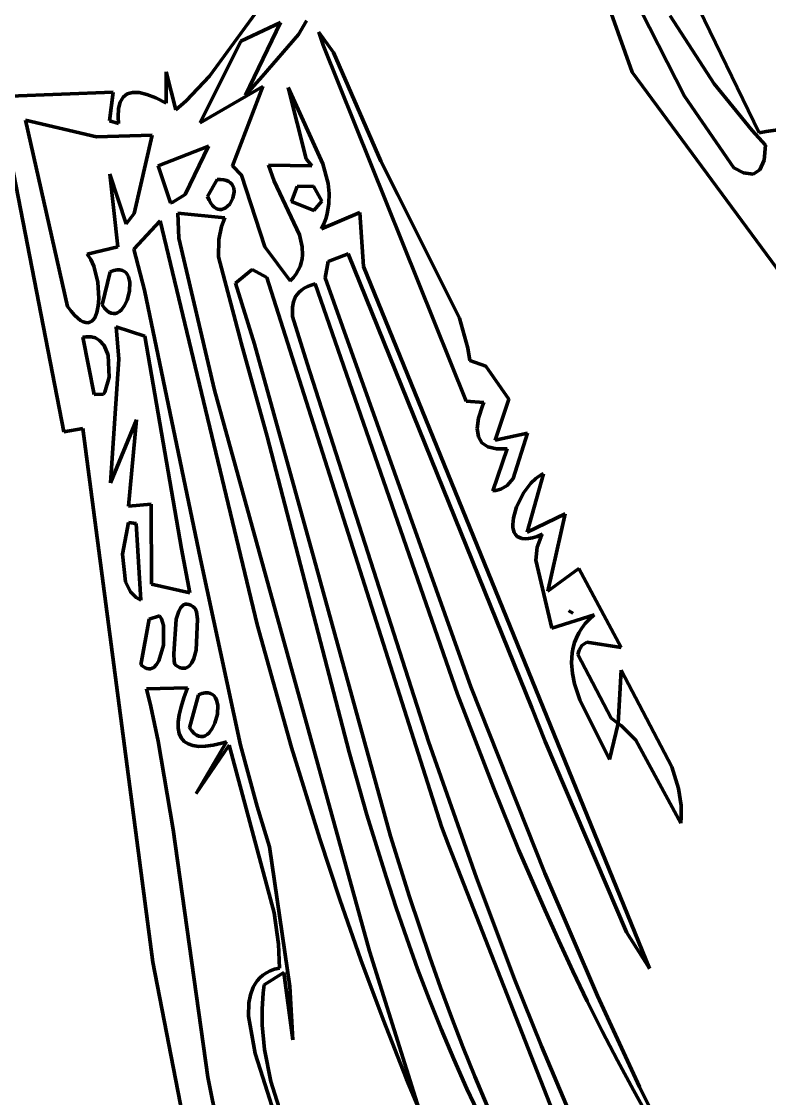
# Model space of a CAD drawing. Header units: millimetres. Extents: x 0 to 10.4, y 0 to 8.2.
# Drawn here: x 4.516 to 5.106, y 0.565 to 1.414 of the extents above; entities that cross this region are included whole.
import ezdxf

# ---------------------------------------------------------------- set-up
doc = ezdxf.new("R2010")
doc.units = ezdxf.units.MM
for name, color, linetype, lineweight in [('color#000000ff', 7, 'CONTINUOUS', 100), ('color#929292ff', 7, 'CONTINUOUS', 100), ('color#ffffffff', 7, 'CONTINUOUS', 100)]:
    doc.layers.add(name, color=color, linetype=linetype, lineweight=lineweight)

msp = doc.modelspace()

# ---------------------------------------------------------------- linework, layer by layer
at = {"layer": 'color#000000ff'}
for p, q in [((4.95767, 1.51603), (5.03901, 1.35559)), ((4.66458, 1.37128), (4.73417, 1.46697)), ((4.9978, 1.37439), (4.97349, 1.44277)), ((5.04613, 1.43375), (5.09811, 1.32652)), ((5.06258, 1.3653), (5.02786, 1.41898)), ((4.72055, 1.41378), (4.68927, 1.3989)), ((4.69292, 1.35639), (4.72055, 1.41378)), ((4.74093, 1.41505), (4.73461, 1.40422)), ((4.73461, 1.40422), (4.70597, 1.37102)), ((4.75069, 1.40608), (4.76228, 1.39011)), ((4.75412, 1.39583), (4.75069, 1.40608)), ((4.68927, 1.3989), (4.6572, 1.33445)), ((4.86684, 1.1151), (4.75412, 1.39583)), ((4.76228, 1.39011), (4.79972, 1.30431)), ((4.63032, 1.35), (4.63025, 1.37462)), ((4.63025, 1.37462), (4.63796, 1.34486)), ((4.64616, 1.35189), (4.66458, 1.37128)), ((4.70597, 1.37102), (4.69292, 1.35639)), ((5.12342, 1.20423), (4.9978, 1.37439)), ((4.6572, 1.33445), (4.70665, 1.36323)), ((4.70665, 1.36323), (4.68265, 1.30072)), ((4.74068, 1.30623), (4.72648, 1.36236)), ((4.72648, 1.36236), (4.75402, 1.30214)), ((5.09236, 1.3284), (5.06258, 1.3653)), ((4.50698, 1.35564), (4.58845, 1.35869)), ((4.58845, 1.35869), (4.5856, 1.3362)), ((4.59278, 1.3457), (4.59413, 1.3509)), ((4.59413, 1.3509), (4.59644, 1.35477)), ((4.59644, 1.35477), (4.5997, 1.35731)), ((4.5997, 1.35731), (4.60391, 1.35851)), ((4.60391, 1.35851), (4.60908, 1.35839)), ((4.60908, 1.35839), (4.61521, 1.35693)), ((4.61521, 1.35693), (4.62228, 1.35413)), ((4.62228, 1.35413), (4.63032, 1.35)), ((4.63796, 1.34486), (4.64616, 1.35189)), ((5.03901, 1.35559), (5.0779, 1.2991)), ((4.59238, 1.33916), (4.59278, 1.3457)), ((4.5497, 1.09092), (4.50137, 1.33968)), ((4.51951, 1.33672), (4.55266, 1.1896)), ((4.57554, 1.3234), (4.51951, 1.33672)), ((4.5856, 1.3362), (4.59265, 1.33407)), ((4.59265, 1.33407), (4.59238, 1.33916)), ((5.10301, 1.3169), (5.09236, 1.3284)), ((5.09811, 1.32652), (5.10358, 1.32772)), ((5.10358, 1.32772), (5.11453, 1.32928)), ((4.6193, 1.32484), (4.57554, 1.3234)), ((4.60509, 1.26311), (4.6193, 1.32484)), ((5.10182, 1.30507), (5.10301, 1.3169)), ((4.66369, 1.31623), (4.62407, 1.30069)), ((4.64526, 1.2779), (4.66369, 1.31623)), ((4.62407, 1.30069), (4.63378, 1.27143)), ((4.68265, 1.30072), (4.68966, 1.29328)), ((4.71543, 1.28865), (4.711, 1.30108)), ((4.711, 1.30108), (4.74525, 1.30054)), ((4.74525, 1.30054), (4.74068, 1.30623)), ((4.75402, 1.30214), (4.75803, 1.28656)), ((4.79972, 1.30431), (4.81295, 1.27784)), ((5.09854, 1.2975), (5.10182, 1.30507)), ((4.59231, 1.23671), (4.58588, 1.29409)), ((4.58588, 1.29409), (4.59876, 1.25487)), ((4.68966, 1.29328), (4.70806, 1.23684)), ((5.0779, 1.2991), (5.08571, 1.29509)), ((5.08571, 1.29509), (5.09317, 1.29417)), ((5.09317, 1.29417), (5.09854, 1.2975)), ((4.67049, 1.28976), (4.66306, 1.27633)), ((4.67333, 1.2898), (4.67049, 1.28976)), ((4.6758, 1.28954), (4.67333, 1.2898)), ((4.67791, 1.289), (4.6758, 1.28954)), ((4.67967, 1.28822), (4.67791, 1.289)), ((4.68112, 1.28722), (4.67967, 1.28822)), ((4.68225, 1.28603), (4.68112, 1.28722)), ((4.68367, 1.28321), (4.68225, 1.28603)), ((4.68406, 1.28001), (4.68367, 1.28321)), ((4.73538, 1.24622), (4.71543, 1.28865)), ((4.73366, 1.28429), (4.72918, 1.27239)), ((4.74654, 1.28454), (4.73366, 1.28429)), ((4.75303, 1.27281), (4.74654, 1.28454)), ((4.75803, 1.28656), (4.75883, 1.27869)), ((4.6356, 1.272), (4.64526, 1.2779)), ((4.66306, 1.27633), (4.66425, 1.27351)), ((4.68048, 1.27048), (4.68303, 1.275)), ((4.68303, 1.275), (4.68406, 1.28001)), ((4.75883, 1.27869), (4.75863, 1.27078)), ((4.81295, 1.27784), (4.86161, 1.18047)), ((4.63378, 1.27143), (4.6356, 1.272)), ((4.66425, 1.27351), (4.66553, 1.27119)), ((4.66553, 1.27119), (4.66688, 1.26935)), ((4.66688, 1.26935), (4.66828, 1.26796)), ((4.66828, 1.26796), (4.66972, 1.26698)), ((4.66972, 1.26698), (4.67118, 1.26639)), ((4.67118, 1.26639), (4.67264, 1.26615)), ((4.67264, 1.26615), (4.67408, 1.26623)), ((4.67408, 1.26623), (4.67686, 1.26726)), ((4.67686, 1.26726), (4.68048, 1.27048)), ((4.72918, 1.27239), (4.74679, 1.2654)), ((4.74679, 1.2654), (4.75303, 1.27281)), ((4.75863, 1.27078), (4.7573, 1.26283)), ((4.59876, 1.25487), (4.60509, 1.26311)), ((4.62563, 1.25723), (4.60481, 1.23476)), ((4.70199, 0.93888), (4.62563, 1.25723)), ((4.67656, 1.2597), (4.63947, 1.26332)), ((4.63947, 1.26332), (4.64045, 1.24357)), ((4.67397, 1.25284), (4.67656, 1.2597)), ((4.75286, 1.25081), (4.78299, 1.26374)), ((4.75617, 1.25883), (4.75469, 1.25483)), ((4.7573, 1.26283), (4.75617, 1.25883)), ((4.78299, 1.26374), (4.7861, 1.22127)), ((4.67182, 1.24255), (4.67397, 1.25284)), ((4.75469, 1.25483), (4.75286, 1.25081)), ((4.64045, 1.24357), (4.66849, 1.12379)), ((4.67163, 1.22884), (4.67182, 1.24255)), ((4.73754, 1.2366), (4.73538, 1.24622)), ((4.56816, 1.23105), (4.59231, 1.23671)), ((4.60481, 1.23476), (4.61327, 1.20253)), ((4.70806, 1.23684), (4.72822, 1.20985)), ((4.73778, 1.23034), (4.73754, 1.2366)), ((4.57101, 1.22672), (4.56816, 1.23105)), ((4.57334, 1.2214), (4.57101, 1.22672)), ((4.68868, 1.16426), (4.67163, 1.22884)), ((4.7359, 1.22125), (4.73686, 1.22423)), ((4.73686, 1.22423), (4.73748, 1.22727)), ((4.73748, 1.22727), (4.73778, 1.23034)), ((4.7582, 1.22509), (4.75564, 1.21222)), ((4.77388, 1.23129), (4.7582, 1.22509)), ((4.91864, 0.87311), (4.77388, 1.23129)), ((4.57642, 1.20895), (4.57334, 1.2214)), ((4.58625, 1.21698), (4.57978, 1.19106)), ((4.58912, 1.21801), (4.58625, 1.21698)), ((4.59166, 1.21852), (4.58912, 1.21801)), ((4.59388, 1.21855), (4.59166, 1.21852)), ((4.59581, 1.21814), (4.59388, 1.21855)), ((4.59744, 1.21734), (4.59581, 1.21814)), ((4.5988, 1.21618), (4.59744, 1.21734)), ((4.59988, 1.21472), (4.5988, 1.21618)), ((4.60072, 1.21298), (4.59988, 1.21472)), ((4.69815, 1.21881), (4.68505, 1.20807)), ((4.70982, 1.21253), (4.69815, 1.21881)), ((4.73076, 1.21261), (4.73287, 1.21543)), ((4.73287, 1.21543), (4.73458, 1.21831)), ((4.73458, 1.21831), (4.7359, 1.22125)), ((4.7861, 1.22127), (5.01149, 0.66751)), ((4.57725, 1.19603), (4.57642, 1.20895)), ((4.60166, 1.20889), (4.60072, 1.21298)), ((4.60145, 1.20182), (4.60166, 1.20889)), ((4.68505, 1.20807), (4.69994, 1.16009)), ((4.84757, 0.77957), (4.70982, 1.21253)), ((4.72822, 1.20985), (4.73076, 1.21261)), ((4.74464, 1.20653), (4.74179, 1.20538)), ((4.74785, 1.20752), (4.74464, 1.20653)), ((4.86008, 0.88405), (4.74785, 1.20752)), ((4.75564, 1.21222), (4.8705, 0.88963)), ((4.59957, 1.19467), (4.60145, 1.20182)), ((4.61327, 1.20253), (4.65738, 0.99036)), ((4.73528, 1.20102), (4.73247, 1.19744)), ((4.73713, 1.20261), (4.73528, 1.20102)), ((4.7393, 1.20407), (4.73713, 1.20261)), ((4.74179, 1.20538), (4.7393, 1.20407)), ((4.55266, 1.1896), (4.55548, 1.18587)), ((4.57571, 1.18494), (4.57679, 1.19011)), ((4.57679, 1.19011), (4.57725, 1.19603)), ((4.57978, 1.19106), (4.58163, 1.18847)), ((4.59501, 1.18702), (4.59755, 1.19043)), ((4.59755, 1.19043), (4.59957, 1.19467)), ((4.73071, 1.19341), (4.72987, 1.18902)), ((4.73247, 1.19744), (4.73071, 1.19341)), ((4.55548, 1.18587), (4.55811, 1.18284)), ((4.55811, 1.18284), (4.56057, 1.18047)), ((4.57291, 1.17923), (4.574, 1.18082)), ((4.574, 1.18082), (4.57494, 1.18273)), ((4.57494, 1.18273), (4.57571, 1.18494)), ((4.58163, 1.18847), (4.58346, 1.18651)), ((4.58346, 1.18651), (4.58527, 1.18515)), ((4.58527, 1.18515), (4.58705, 1.18434)), ((4.58705, 1.18434), (4.58878, 1.18403)), ((4.58878, 1.18403), (4.59045, 1.18419)), ((4.59045, 1.18419), (4.59206, 1.18477)), ((4.59206, 1.18477), (4.59358, 1.18573)), ((4.59358, 1.18573), (4.59501, 1.18702)), ((4.72987, 1.18902), (4.73006, 1.18188)), ((4.73006, 1.18188), (4.74163, 1.14474)), ((4.56057, 1.18047), (4.56285, 1.17872)), ((4.56285, 1.17872), (4.56496, 1.17755)), ((4.56496, 1.17755), (4.56689, 1.17693)), ((4.56689, 1.17693), (4.56864, 1.17683)), ((4.56864, 1.17683), (4.57023, 1.1772)), ((4.57023, 1.1772), (4.57166, 1.17801)), ((4.57166, 1.17801), (4.57291, 1.17923)), ((4.59103, 1.17369), (4.59293, 1.1482)), ((4.61348, 1.16626), (4.59103, 1.17369)), ((4.86161, 1.18047), (4.86831, 1.1569)), ((4.56696, 1.16587), (4.56467, 1.16546)), ((4.56467, 1.16546), (4.57366, 1.12016)), ((4.57113, 1.16586), (4.56696, 1.16587)), ((4.57475, 1.16486), (4.57113, 1.16586)), ((4.57783, 1.16298), (4.57475, 1.16486)), ((4.64246, 0.9986), (4.61348, 1.16626)), ((4.68938, 1.1609), (4.68868, 1.16426)), ((4.58147, 1.15882), (4.57783, 1.16298)), ((4.58462, 1.15138), (4.58147, 1.15882)), ((4.70989, 1.08704), (4.68938, 1.1609)), ((4.69994, 1.16009), (4.74716, 0.99044)), ((4.86831, 1.1569), (4.86986, 1.14712)), ((4.5855, 1.13381), (4.58462, 1.15138)), ((4.59293, 1.1482), (4.58644, 1.05068)), ((4.86986, 1.14712), (4.88245, 1.14257)), ((4.74163, 1.14474), (4.83733, 0.84664)), ((4.88245, 1.14257), (4.90046, 1.11659)), ((4.58196, 1.12218), (4.5855, 1.13381)), ((4.58106, 1.12064), (4.58196, 1.12218)), ((4.66849, 1.12379), (4.79073, 0.68112)), ((4.57366, 1.12016), (4.58106, 1.12064)), ((4.88079, 1.11405), (4.86684, 1.1151)), ((4.87974, 1.11135), (4.88079, 1.11405)), ((4.90046, 1.11659), (4.88974, 1.08415)), ((4.87675, 1.10159), (4.87974, 1.11135)), ((4.58644, 1.05068), (4.60709, 1.10031)), ((4.60709, 1.10031), (4.60068, 1.03207)), ((4.87569, 1.09347), (4.87675, 1.10159)), ((4.56464, 1.0935), (4.5497, 1.09092)), ((4.61994, 0.67247), (4.56464, 1.0935)), ((4.87656, 1.08699), (4.87569, 1.09347)), ((4.88974, 1.08415), (4.91523, 1.08965)), ((4.91523, 1.08965), (4.90397, 1.05407)), ((4.77459, 0.83829), (4.70989, 1.08704)), ((4.87936, 1.08214), (4.87656, 1.08699)), ((4.8841, 1.07893), (4.87936, 1.08214)), ((4.89077, 1.07736), (4.8841, 1.07893)), ((4.88791, 1.04427), (4.89937, 1.07742)), ((4.89937, 1.07742), (4.89077, 1.07736)), ((4.90397, 1.05407), (4.89926, 1.04856)), ((4.92802, 1.05771), (4.91495, 1.0118)), ((4.91782, 1.05022), (4.92182, 1.05409)), ((4.92182, 1.05409), (4.92388, 1.05562)), ((4.92388, 1.05562), (4.92595, 1.05684)), ((4.92595, 1.05684), (4.92802, 1.05771)), ((4.89432, 1.04572), (4.89023, 1.04458)), ((4.89926, 1.04856), (4.89432, 1.04572)), ((4.91233, 1.04287), (4.91782, 1.05022)), ((4.89023, 1.04458), (4.88791, 1.04427)), ((4.90665, 1.03155), (4.91233, 1.04287)), ((4.60068, 1.03207), (4.61844, 1.03375)), ((4.61844, 1.03375), (4.61872, 0.97055)), ((4.90421, 1.02304), (4.90665, 1.03155)), ((4.60075, 1.01928), (4.59599, 0.99422)), ((4.60678, 1.01855), (4.60075, 1.01928)), ((4.9037, 1.01784), (4.90421, 1.02304)), ((4.91495, 1.0118), (4.94502, 1.02613)), ((4.94502, 1.02613), (4.93141, 0.96527)), ((4.61031, 0.95802), (4.60678, 1.01855)), ((4.90382, 1.01548), (4.9037, 1.01784)), ((4.90422, 1.01333), (4.90382, 1.01548)), ((4.90491, 1.0114), (4.90422, 1.01333)), ((4.90591, 1.00975), (4.90491, 1.0114)), ((4.90724, 1.0084), (4.90591, 1.00975)), ((4.90891, 1.00737), (4.90724, 1.0084)), ((4.91093, 1.00671), (4.90891, 1.00737)), ((4.91334, 1.00645), (4.91093, 1.00671)), ((4.91613, 1.00662), (4.91334, 1.00645)), ((4.91933, 1.00724), (4.91613, 1.00662)), ((4.92296, 1.00836), (4.91933, 1.00724)), ((4.92702, 1.01), (4.92296, 1.00836)), ((4.92303, 0.99975), (4.92573, 1.00744)), ((4.92573, 1.00744), (4.92702, 1.01)), ((4.59599, 0.99422), (4.59835, 0.97251)), ((4.64902, 0.96374), (4.64246, 0.9986)), ((4.92177, 0.98948), (4.92303, 0.99975)), ((4.65738, 0.99036), (4.68899, 0.84371)), ((4.74716, 0.99044), (4.80735, 0.77204)), ((4.93452, 0.93585), (4.92177, 0.98948)), ((4.93141, 0.96527), (4.9557, 0.98314)), ((4.9557, 0.98314), (4.98908, 0.92063)), ((4.59835, 0.97251), (4.60226, 0.96472)), ((4.61872, 0.97055), (4.64902, 0.96374)), ((4.60226, 0.96472), (4.60663, 0.96022)), ((4.60663, 0.96022), (4.61031, 0.95802)), ((4.64197, 0.95232), (4.64023, 0.94929)), ((4.64299, 0.95345), (4.64197, 0.95232)), ((4.64412, 0.95428), (4.64299, 0.95345)), ((4.64536, 0.95478), (4.64412, 0.95428)), ((4.64671, 0.95493), (4.64536, 0.95478)), ((4.64818, 0.9547), (4.64671, 0.95493)), ((4.64977, 0.95407), (4.64818, 0.9547)), ((4.65149, 0.953), (4.64977, 0.95407)), ((4.65335, 0.95148), (4.65149, 0.953)), ((4.65415, 0.94877), (4.65335, 0.95148)), ((4.61685, 0.94311), (4.61047, 0.907)), ((4.62497, 0.94573), (4.61685, 0.94311)), ((4.62663, 0.94329), (4.62497, 0.94573)), ((4.62827, 0.93818), (4.62663, 0.94329)), ((4.63829, 0.94316), (4.63639, 0.91561)), ((4.64023, 0.94929), (4.63829, 0.94316)), ((4.65407, 0.9185), (4.65504, 0.94311)), ((4.65504, 0.94311), (4.65415, 0.94877)), ((4.96784, 0.9466), (4.93452, 0.93585)), ((4.94783, 0.94969), (4.95109, 0.94768)), ((4.95109, 0.94768), (4.94783, 0.94969)), ((4.9609, 0.93959), (4.96412, 0.94314)), ((4.96412, 0.94314), (4.96784, 0.9466)), ((4.62835, 0.92266), (4.62827, 0.93818)), ((4.72924, 0.84193), (4.70199, 0.93888)), ((4.95583, 0.93222), (4.95814, 0.93594)), ((4.95814, 0.93594), (4.9609, 0.93959)), ((4.95245, 0.92456), (4.95394, 0.92842)), ((4.95394, 0.92842), (4.95583, 0.93222)), ((4.62467, 0.91023), (4.62835, 0.92266)), ((4.65223, 0.91201), (4.65407, 0.9185)), ((4.95059, 0.91664), (4.95134, 0.92063)), ((4.95134, 0.92063), (4.95245, 0.92456)), ((4.956, 0.91865), (4.95498, 0.91531)), ((4.9582, 0.92229), (4.956, 0.91865)), ((4.9622, 0.92495), (4.9582, 0.92229)), ((4.98908, 0.92063), (4.9622, 0.92495)), ((4.62276, 0.9072), (4.62467, 0.91023)), ((4.63639, 0.91561), (4.63677, 0.90989)), ((4.63677, 0.90989), (4.63712, 0.90722)), ((4.65051, 0.90854), (4.65223, 0.91201)), ((4.95009, 0.90854), (4.95018, 0.91261)), ((4.95018, 0.91261), (4.95059, 0.91664)), ((4.95498, 0.91531), (4.98126, 0.86495)), ((4.61047, 0.907), (4.61211, 0.90562)), ((4.61211, 0.90562), (4.61368, 0.90465)), ((4.61368, 0.90465), (4.61519, 0.90406)), ((4.61519, 0.90406), (4.61663, 0.90383)), ((4.61663, 0.90383), (4.618, 0.90393)), ((4.618, 0.90393), (4.62053, 0.90504)), ((4.62053, 0.90504), (4.62276, 0.9072)), ((4.63712, 0.90722), (4.63911, 0.90588)), ((4.63911, 0.90588), (4.64097, 0.90496)), ((4.64097, 0.90496), (4.6427, 0.90446)), ((4.6427, 0.90446), (4.6443, 0.90433)), ((4.6443, 0.90433), (4.64578, 0.90456)), ((4.64578, 0.90456), (4.64713, 0.90512)), ((4.64713, 0.90512), (4.64837, 0.90599)), ((4.64837, 0.90599), (4.65051, 0.90854)), ((4.95076, 0.9003), (4.95009, 0.90854)), ((4.98684, 0.86088), (4.98904, 0.90293)), ((4.98904, 0.90293), (5.02922, 0.82649)), ((4.95244, 0.89197), (4.95076, 0.9003)), ((4.95648, 0.87945), (4.95244, 0.89197)), ((4.6473, 0.88889), (4.61485, 0.88804)), ((4.61485, 0.88804), (4.61815, 0.87431)), ((4.64432, 0.8811), (4.6473, 0.88889)), ((4.65573, 0.88339), (4.64871, 0.85748)), ((4.65861, 0.88441), (4.65573, 0.88339)), ((4.66115, 0.8849), (4.65861, 0.88441)), ((4.66338, 0.88492), (4.66115, 0.8849)), ((4.6653, 0.88451), (4.66338, 0.88492)), ((4.66693, 0.88369), (4.6653, 0.88451)), ((4.66827, 0.88253), (4.66693, 0.88369)), ((4.88839, 0.81026), (4.86008, 0.88405)), ((4.8705, 0.88963), (4.92888, 0.74278)), ((4.64209, 0.87403), (4.64432, 0.8811)), ((4.66934, 0.88106), (4.66827, 0.88253)), ((4.67016, 0.87932), (4.66934, 0.88106)), ((4.67107, 0.87523), (4.67016, 0.87932)), ((4.67078, 0.86817), (4.67107, 0.87523)), ((4.97996, 0.83229), (4.95648, 0.87945)), ((4.61815, 0.87431), (4.62407, 0.84674)), ((4.63989, 0.86204), (4.64061, 0.86767)), ((4.64061, 0.86767), (4.64209, 0.87403)), ((4.66882, 0.86103), (4.67078, 0.86817)), ((4.92925, 0.84653), (4.91864, 0.87311)), ((4.63993, 0.85712), (4.63989, 0.86204)), ((4.66674, 0.85681), (4.66882, 0.86103)), ((4.98684, 0.86088), (4.97996, 0.83229)), ((4.98126, 0.86495), (4.98684, 0.86088)), ((4.98948, 0.85891), (4.98684, 0.86088)), ((5.00084, 0.84761), (4.98948, 0.85891)), ((4.64072, 0.85292), (4.63993, 0.85712)), ((4.64226, 0.84944), (4.64072, 0.85292)), ((4.64456, 0.84668), (4.64226, 0.84944)), ((4.64871, 0.85748), (4.65057, 0.85489)), ((4.65057, 0.85489), (4.65242, 0.85293)), ((4.65242, 0.85293), (4.65425, 0.85157)), ((4.65425, 0.85157), (4.65605, 0.85075)), ((4.65605, 0.85075), (4.6578, 0.85044)), ((4.6578, 0.85044), (4.6595, 0.8506)), ((4.6595, 0.8506), (4.66113, 0.85117)), ((4.66113, 0.85117), (4.66268, 0.85212)), ((4.66268, 0.85212), (4.66414, 0.85341)), ((4.66414, 0.85341), (4.66674, 0.85681)), ((4.62407, 0.84674), (4.63576, 0.77727)), ((4.64762, 0.84464), (4.64456, 0.84668)), ((4.65143, 0.84332), (4.64762, 0.84464)), ((4.65599, 0.84271), (4.65143, 0.84332)), ((4.65409, 0.80563), (4.67792, 0.84625)), ((4.67997, 0.84375), (4.65409, 0.80563)), ((4.66131, 0.84282), (4.65599, 0.84271)), ((4.66739, 0.84366), (4.66131, 0.84282)), ((4.67422, 0.84521), (4.66739, 0.84366)), ((4.67792, 0.84625), (4.67422, 0.84521)), ((4.71555, 0.71154), (4.67997, 0.84375)), ((4.68899, 0.84371), (4.70202, 0.79543)), ((4.75144, 0.76976), (4.72924, 0.84193)), ((4.83733, 0.84664), (4.87502, 0.73915)), ((4.99334, 0.69631), (4.92925, 0.84653)), ((5.03624, 0.78226), (5.00084, 0.84761)), ((4.7887, 0.78888), (4.77459, 0.83829)), ((5.02922, 0.82649), (5.03441, 0.80941)), ((4.90826, 0.76152), (4.88839, 0.81026)), ((5.03441, 0.80941), (5.03636, 0.7961)), ((4.70202, 0.79543), (4.71175, 0.7635)), ((5.03636, 0.7961), (5.03653, 0.78694)), ((4.80376, 0.73985), (4.7887, 0.78888)), ((5.03653, 0.78694), (5.03624, 0.78226)), ((4.63576, 0.77727), (4.66313, 0.5819)), ((4.85328, 0.76436), (4.84757, 0.77957)), ((4.76721, 0.72196), (4.75144, 0.76976)), ((4.80735, 0.77204), (4.82227, 0.72404)), ((4.71175, 0.7635), (4.7278, 0.65342)), ((4.9401, 0.54274), (4.85328, 0.76436)), ((4.9291, 0.71322), (4.90826, 0.76152)), ((4.81172, 0.71551), (4.80376, 0.73985)), ((4.87502, 0.73915), (4.9051, 0.65925)), ((4.92888, 0.74278), (4.97061, 0.64607)), ((4.78384, 0.67444), (4.76721, 0.72196)), ((4.82227, 0.72404), (4.83819, 0.67637)), ((4.82002, 0.6913), (4.81172, 0.71551)), ((4.71887, 0.68682), (4.71555, 0.71154)), ((4.93993, 0.68926), (4.9291, 0.71322)), ((4.82868, 0.66723), (4.82002, 0.6913)), ((4.95104, 0.66544), (4.93993, 0.68926)), ((5.01149, 0.66751), (4.99334, 0.69631)), ((4.71964, 0.66787), (4.71887, 0.68682)), ((4.79073, 0.68112), (4.82958, 0.55706)), ((4.6469, 0.53348), (4.61994, 0.67247)), ((4.80138, 0.62723), (4.78384, 0.67444)), ((4.83819, 0.67637), (4.84657, 0.65268)), ((4.70668, 0.66229), (4.70939, 0.6641)), ((4.7232, 0.66451), (4.70754, 0.65468)), ((4.70939, 0.6641), (4.71244, 0.66565)), ((4.71244, 0.66565), (4.71586, 0.66691)), ((4.71586, 0.66691), (4.71964, 0.66787)), ((4.73025, 0.61143), (4.7232, 0.66451)), ((4.83774, 0.64333), (4.82868, 0.66723)), ((4.96247, 0.64176), (4.95104, 0.66544)), ((4.69897, 0.65275), (4.70046, 0.65545)), ((4.70046, 0.65545), (4.70223, 0.65795)), ((4.70223, 0.65795), (4.7043, 0.66023)), ((4.7043, 0.66023), (4.70668, 0.66229)), ((4.70754, 0.65468), (4.70679, 0.64829)), ((4.9051, 0.65925), (4.92622, 0.60643)), ((4.69556, 0.64036), (4.69679, 0.64684)), ((4.69679, 0.64684), (4.69897, 0.65275)), ((4.70679, 0.64829), (4.70603, 0.63553)), ((4.7278, 0.65342), (4.73025, 0.61143)), ((4.84657, 0.65268), (4.85528, 0.62911)), ((4.97061, 0.64607), (5.00368, 0.5743)), ((4.69524, 0.62986), (4.69556, 0.64036)), ((4.84722, 0.6196), (4.83774, 0.64333)), ((4.97422, 0.61824), (4.96247, 0.64176)), ((4.70042, 0.60062), (4.69524, 0.62986)), ((4.70603, 0.63553), (4.70618, 0.62277)), ((4.85528, 0.62911), (4.86434, 0.60565)), ((4.70618, 0.62277), (4.70799, 0.60372)), ((4.81992, 0.58036), (4.80138, 0.62723)), ((4.85715, 0.59606), (4.84722, 0.6196)), ((4.98631, 0.59488), (4.97422, 0.61824)), ((4.70799, 0.60372), (4.71301, 0.57854)), ((4.86434, 0.60565), (4.87377, 0.58232)), ((4.92622, 0.60643), (4.94831, 0.55402)), ((4.70647, 0.58159), (4.70042, 0.60062)), ((4.86757, 0.57272), (4.85715, 0.59606)), ((4.99876, 0.5717), (4.98631, 0.59488)), ((4.66313, 0.5819), (4.67164, 0.5405)), ((4.77396, 0.37343), (4.70647, 0.58159)), ((4.71301, 0.57854), (4.72275, 0.54765)), ((4.82958, 0.55706), (4.81992, 0.58036)), ((4.87377, 0.58232), (4.88359, 0.55913)), ((4.8785, 0.5496), (4.86757, 0.57272)), ((5.01159, 0.5487), (4.99876, 0.5717)), ((5.00368, 0.5743), (5.03843, 0.50328))]:
    msp.add_line(p, q, dxfattribs=at)
at = {"layer": 'color#929292ff'}
for p, q in [((4.51951, 1.33672), (4.57554, 1.3234)), ((4.55266, 1.1896), (4.51951, 1.33672)), ((4.57554, 1.3234), (4.6193, 1.32484)), ((4.6193, 1.32484), (4.60509, 1.26311)), ((4.59876, 1.25487), (4.58588, 1.29409)), ((4.58588, 1.29409), (4.59231, 1.23671)), ((4.60509, 1.26311), (4.59876, 1.25487)), ((4.59231, 1.23671), (4.56816, 1.23105)), ((4.56816, 1.23105), (4.57101, 1.22672)), ((4.57101, 1.22672), (4.57334, 1.2214)), ((4.57334, 1.2214), (4.57642, 1.20895)), ((4.57642, 1.20895), (4.57725, 1.19603)), ((4.55548, 1.18587), (4.55266, 1.1896)), ((4.57679, 1.19011), (4.57571, 1.18494)), ((4.57725, 1.19603), (4.57679, 1.19011)), ((4.55811, 1.18284), (4.55548, 1.18587)), ((4.56057, 1.18047), (4.55811, 1.18284)), ((4.574, 1.18082), (4.57291, 1.17923)), ((4.57494, 1.18273), (4.574, 1.18082)), ((4.57571, 1.18494), (4.57494, 1.18273)), ((4.56285, 1.17872), (4.56057, 1.18047)), ((4.56496, 1.17755), (4.56285, 1.17872)), ((4.56689, 1.17693), (4.56496, 1.17755)), ((4.56864, 1.17683), (4.56689, 1.17693)), ((4.57023, 1.1772), (4.56864, 1.17683)), ((4.57166, 1.17801), (4.57023, 1.1772)), ((4.57291, 1.17923), (4.57166, 1.17801)), ((4.59599, 0.99422), (4.60075, 1.01928)), ((4.60075, 1.01928), (4.60678, 1.01855)), ((4.60678, 1.01855), (4.61031, 0.95802)), ((4.59835, 0.97251), (4.59599, 0.99422)), ((4.60226, 0.96472), (4.59835, 0.97251)), ((4.60663, 0.96022), (4.60226, 0.96472)), ((4.61031, 0.95802), (4.60663, 0.96022))]:
    msp.add_line(p, q, dxfattribs=at)
at = {"layer": 'color#ffffffff'}
for p, q in [((5.03901, 1.35559), (4.95767, 1.51603)), ((4.73417, 1.46697), (4.66458, 1.37128)), ((4.97349, 1.44277), (4.9978, 1.37439)), ((5.09811, 1.32652), (5.04613, 1.43375)), ((5.02786, 1.41898), (5.06258, 1.3653)), ((4.68927, 1.3989), (4.72055, 1.41378)), ((4.72055, 1.41378), (4.69292, 1.35639)), ((4.73461, 1.40422), (4.74093, 1.41505)), ((4.70597, 1.37102), (4.73461, 1.40422)), ((4.75069, 1.40608), (4.75412, 1.39583)), ((4.76228, 1.39011), (4.75069, 1.40608)), ((4.6572, 1.33445), (4.68927, 1.3989)), ((4.75412, 1.39583), (4.86684, 1.1151)), ((4.79972, 1.30431), (4.76228, 1.39011)), ((4.63796, 1.34486), (4.63025, 1.37462)), ((4.63025, 1.37462), (4.63032, 1.35)), ((4.66458, 1.37128), (4.64616, 1.35189)), ((4.69292, 1.35639), (4.70597, 1.37102)), ((4.9978, 1.37439), (5.12342, 1.20423)), ((4.70665, 1.36323), (4.6572, 1.33445)), ((4.68265, 1.30072), (4.70665, 1.36323)), ((4.75402, 1.30214), (4.72648, 1.36236)), ((4.72648, 1.36236), (4.74068, 1.30623)), ((5.06258, 1.3653), (5.09236, 1.3284)), ((4.58845, 1.35869), (4.50698, 1.35564)), ((4.5856, 1.3362), (4.58845, 1.35869)), ((4.59413, 1.3509), (4.59278, 1.3457)), ((4.59644, 1.35477), (4.59413, 1.3509)), ((4.5997, 1.35731), (4.59644, 1.35477)), ((4.60391, 1.35851), (4.5997, 1.35731)), ((4.60908, 1.35839), (4.60391, 1.35851)), ((4.61521, 1.35693), (4.60908, 1.35839)), ((4.62228, 1.35413), (4.61521, 1.35693)), ((4.63032, 1.35), (4.62228, 1.35413)), ((4.64616, 1.35189), (4.63796, 1.34486)), ((5.0779, 1.2991), (5.03901, 1.35559)), ((4.59278, 1.3457), (4.59238, 1.33916)), ((4.50137, 1.33968), (4.5497, 1.09092)), ((4.59265, 1.33407), (4.5856, 1.3362)), ((4.59238, 1.33916), (4.59265, 1.33407)), ((5.09236, 1.3284), (5.10301, 1.3169)), ((5.10358, 1.32772), (5.09811, 1.32652)), ((5.11453, 1.32928), (5.10358, 1.32772)), ((5.10301, 1.3169), (5.10182, 1.30507)), ((4.62407, 1.30069), (4.66369, 1.31623)), ((4.66369, 1.31623), (4.64526, 1.2779)), ((4.63378, 1.27143), (4.62407, 1.30069)), ((4.68966, 1.29328), (4.68265, 1.30072)), ((4.74525, 1.30054), (4.711, 1.30108)), ((4.711, 1.30108), (4.71543, 1.28865)), ((4.74068, 1.30623), (4.74525, 1.30054)), ((4.75803, 1.28656), (4.75402, 1.30214)), ((4.81295, 1.27784), (4.79972, 1.30431)), ((5.10182, 1.30507), (5.09854, 1.2975)), ((4.70806, 1.23684), (4.68966, 1.29328)), ((5.08571, 1.29509), (5.0779, 1.2991)), ((5.09317, 1.29417), (5.08571, 1.29509)), ((5.09854, 1.2975), (5.09317, 1.29417)), ((4.66306, 1.27633), (4.67049, 1.28976)), ((4.67049, 1.28976), (4.67333, 1.2898)), ((4.67333, 1.2898), (4.6758, 1.28954)), ((4.6758, 1.28954), (4.67791, 1.289)), ((4.67791, 1.289), (4.67967, 1.28822)), ((4.67967, 1.28822), (4.68112, 1.28722)), ((4.68112, 1.28722), (4.68225, 1.28603)), ((4.68225, 1.28603), (4.68367, 1.28321)), ((4.68367, 1.28321), (4.68406, 1.28001)), ((4.71543, 1.28865), (4.73538, 1.24622)), ((4.72918, 1.27239), (4.73366, 1.28429)), ((4.73366, 1.28429), (4.74654, 1.28454)), ((4.74654, 1.28454), (4.75303, 1.27281)), ((4.75883, 1.27869), (4.75803, 1.28656)), ((4.64526, 1.2779), (4.6356, 1.272)), ((4.66425, 1.27351), (4.66306, 1.27633)), ((4.68303, 1.275), (4.68048, 1.27048)), ((4.68406, 1.28001), (4.68303, 1.275)), ((4.75863, 1.27078), (4.75883, 1.27869)), ((4.86161, 1.18047), (4.81295, 1.27784)), ((4.6356, 1.272), (4.63378, 1.27143)), ((4.66553, 1.27119), (4.66425, 1.27351)), ((4.66688, 1.26935), (4.66553, 1.27119)), ((4.66828, 1.26796), (4.66688, 1.26935)), ((4.66972, 1.26698), (4.66828, 1.26796)), ((4.67118, 1.26639), (4.66972, 1.26698)), ((4.67264, 1.26615), (4.67118, 1.26639)), ((4.67408, 1.26623), (4.67264, 1.26615)), ((4.67686, 1.26726), (4.67408, 1.26623)), ((4.68048, 1.27048), (4.67686, 1.26726)), ((4.74679, 1.2654), (4.72918, 1.27239)), ((4.75303, 1.27281), (4.74679, 1.2654)), ((4.7573, 1.26283), (4.75863, 1.27078)), ((4.60481, 1.23476), (4.62563, 1.25723)), ((4.62563, 1.25723), (4.70199, 0.93888)), ((4.64045, 1.24357), (4.63947, 1.26332)), ((4.63947, 1.26332), (4.67656, 1.2597)), ((4.67656, 1.2597), (4.67397, 1.25284)), ((4.78299, 1.26374), (4.75286, 1.25081)), ((4.75469, 1.25483), (4.75617, 1.25883)), ((4.75617, 1.25883), (4.7573, 1.26283)), ((4.7861, 1.22127), (4.78299, 1.26374)), ((4.67397, 1.25284), (4.67182, 1.24255)), ((4.75286, 1.25081), (4.75469, 1.25483)), ((4.66849, 1.12379), (4.64045, 1.24357)), ((4.67182, 1.24255), (4.67163, 1.22884)), ((4.73538, 1.24622), (4.73754, 1.2366)), ((4.61327, 1.20253), (4.60481, 1.23476)), ((4.72822, 1.20985), (4.70806, 1.23684)), ((4.73754, 1.2366), (4.73778, 1.23034)), ((4.67163, 1.22884), (4.68868, 1.16426)), ((4.73686, 1.22423), (4.7359, 1.22125)), ((4.73748, 1.22727), (4.73686, 1.22423)), ((4.73778, 1.23034), (4.73748, 1.22727)), ((4.75564, 1.21222), (4.7582, 1.22509)), ((4.7582, 1.22509), (4.77388, 1.23129)), ((4.77388, 1.23129), (4.91864, 0.87311)), ((4.57978, 1.19106), (4.58625, 1.21698)), ((4.58625, 1.21698), (4.58912, 1.21801)), ((4.58912, 1.21801), (4.59166, 1.21852)), ((4.59166, 1.21852), (4.59388, 1.21855)), ((4.59388, 1.21855), (4.59581, 1.21814)), ((4.59581, 1.21814), (4.59744, 1.21734)), ((4.59744, 1.21734), (4.5988, 1.21618)), ((4.5988, 1.21618), (4.59988, 1.21472)), ((4.59988, 1.21472), (4.60072, 1.21298)), ((4.68505, 1.20807), (4.69815, 1.21881)), ((4.69815, 1.21881), (4.70982, 1.21253)), ((4.73287, 1.21543), (4.73076, 1.21261)), ((4.73458, 1.21831), (4.73287, 1.21543)), ((4.7359, 1.22125), (4.73458, 1.21831)), ((5.01149, 0.66751), (4.7861, 1.22127)), ((4.60072, 1.21298), (4.60166, 1.20889)), ((4.60166, 1.20889), (4.60145, 1.20182)), ((4.69994, 1.16009), (4.68505, 1.20807)), ((4.70982, 1.21253), (4.84757, 0.77957)), ((4.73076, 1.21261), (4.72822, 1.20985)), ((4.74179, 1.20538), (4.74464, 1.20653)), ((4.74464, 1.20653), (4.74785, 1.20752)), ((4.74785, 1.20752), (4.86008, 0.88405)), ((4.8705, 0.88963), (4.75564, 1.21222)), ((4.60145, 1.20182), (4.59957, 1.19467)), ((4.65738, 0.99036), (4.61327, 1.20253)), ((4.73247, 1.19744), (4.73528, 1.20102)), ((4.73528, 1.20102), (4.73713, 1.20261)), ((4.73713, 1.20261), (4.7393, 1.20407)), ((4.7393, 1.20407), (4.74179, 1.20538)), ((4.58163, 1.18847), (4.57978, 1.19106)), ((4.59755, 1.19043), (4.59501, 1.18702)), ((4.59957, 1.19467), (4.59755, 1.19043)), ((4.72987, 1.18902), (4.73071, 1.19341)), ((4.73071, 1.19341), (4.73247, 1.19744)), ((4.58346, 1.18651), (4.58163, 1.18847)), ((4.58527, 1.18515), (4.58346, 1.18651)), ((4.58705, 1.18434), (4.58527, 1.18515)), ((4.58878, 1.18403), (4.58705, 1.18434)), ((4.59045, 1.18419), (4.58878, 1.18403)), ((4.59206, 1.18477), (4.59045, 1.18419)), ((4.59358, 1.18573), (4.59206, 1.18477)), ((4.59501, 1.18702), (4.59358, 1.18573)), ((4.73006, 1.18188), (4.72987, 1.18902)), ((4.74163, 1.14474), (4.73006, 1.18188)), ((4.59103, 1.17369), (4.61348, 1.16626)), ((4.59293, 1.1482), (4.59103, 1.17369)), ((4.86831, 1.1569), (4.86161, 1.18047)), ((4.56467, 1.16546), (4.56696, 1.16587)), ((4.57366, 1.12016), (4.56467, 1.16546)), ((4.56696, 1.16587), (4.57113, 1.16586)), ((4.57113, 1.16586), (4.57475, 1.16486)), ((4.57475, 1.16486), (4.57783, 1.16298)), ((4.61348, 1.16626), (4.64246, 0.9986)), ((4.68868, 1.16426), (4.68938, 1.1609)), ((4.57783, 1.16298), (4.58147, 1.15882)), ((4.58147, 1.15882), (4.58462, 1.15138)), ((4.68938, 1.1609), (4.70989, 1.08704)), ((4.74716, 0.99044), (4.69994, 1.16009)), ((4.86986, 1.14712), (4.86831, 1.1569)), ((4.58462, 1.15138), (4.5855, 1.13381)), ((4.58644, 1.05068), (4.59293, 1.1482)), ((4.88245, 1.14257), (4.86986, 1.14712)), ((4.83733, 0.84664), (4.74163, 1.14474)), ((4.90046, 1.11659), (4.88245, 1.14257)), ((4.5855, 1.13381), (4.58196, 1.12218)), ((4.58196, 1.12218), (4.58106, 1.12064)), ((4.79073, 0.68112), (4.66849, 1.12379)), ((4.58106, 1.12064), (4.57366, 1.12016)), ((4.86684, 1.1151), (4.88079, 1.11405)), ((4.88079, 1.11405), (4.87974, 1.11135)), ((4.88974, 1.08415), (4.90046, 1.11659)), ((4.87974, 1.11135), (4.87675, 1.10159)), ((4.60709, 1.10031), (4.58644, 1.05068)), ((4.60068, 1.03207), (4.60709, 1.10031)), ((4.87675, 1.10159), (4.87569, 1.09347)), ((4.5497, 1.09092), (4.56464, 1.0935)), ((4.56464, 1.0935), (4.61994, 0.67247)), ((4.87569, 1.09347), (4.87656, 1.08699)), ((4.91523, 1.08965), (4.88974, 1.08415)), ((4.90397, 1.05407), (4.91523, 1.08965)), ((4.70989, 1.08704), (4.77459, 0.83829)), ((4.87656, 1.08699), (4.87936, 1.08214)), ((4.87936, 1.08214), (4.8841, 1.07893)), ((4.8841, 1.07893), (4.89077, 1.07736)), ((4.89937, 1.07742), (4.88791, 1.04427)), ((4.89077, 1.07736), (4.89937, 1.07742)), ((4.89926, 1.04856), (4.90397, 1.05407)), ((4.91495, 1.0118), (4.92802, 1.05771)), ((4.92182, 1.05409), (4.91782, 1.05022)), ((4.92388, 1.05562), (4.92182, 1.05409)), ((4.92595, 1.05684), (4.92388, 1.05562)), ((4.92802, 1.05771), (4.92595, 1.05684)), ((4.89023, 1.04458), (4.89432, 1.04572)), ((4.89432, 1.04572), (4.89926, 1.04856)), ((4.91782, 1.05022), (4.91233, 1.04287)), ((4.88791, 1.04427), (4.89023, 1.04458)), ((4.91233, 1.04287), (4.90665, 1.03155)), ((4.61844, 1.03375), (4.60068, 1.03207)), ((4.61872, 0.97055), (4.61844, 1.03375)), ((4.90665, 1.03155), (4.90421, 1.02304)), ((4.90421, 1.02304), (4.9037, 1.01784)), ((4.94502, 1.02613), (4.91495, 1.0118)), ((4.93141, 0.96527), (4.94502, 1.02613)), ((4.9037, 1.01784), (4.90382, 1.01548)), ((4.90382, 1.01548), (4.90422, 1.01333)), ((4.90422, 1.01333), (4.90491, 1.0114)), ((4.90491, 1.0114), (4.90591, 1.00975)), ((4.90591, 1.00975), (4.90724, 1.0084)), ((4.90724, 1.0084), (4.90891, 1.00737)), ((4.90891, 1.00737), (4.91093, 1.00671)), ((4.91093, 1.00671), (4.91334, 1.00645)), ((4.91334, 1.00645), (4.91613, 1.00662)), ((4.91613, 1.00662), (4.91933, 1.00724)), ((4.91933, 1.00724), (4.92296, 1.00836)), ((4.92296, 1.00836), (4.92702, 1.01)), ((4.92573, 1.00744), (4.92303, 0.99975)), ((4.92702, 1.01), (4.92573, 1.00744)), ((4.64246, 0.9986), (4.64902, 0.96374)), ((4.92303, 0.99975), (4.92177, 0.98948)), ((4.68899, 0.84371), (4.65738, 0.99036)), ((4.80735, 0.77204), (4.74716, 0.99044)), ((4.92177, 0.98948), (4.93452, 0.93585)), ((4.9557, 0.98314), (4.93141, 0.96527)), ((4.98908, 0.92063), (4.9557, 0.98314)), ((4.64902, 0.96374), (4.61872, 0.97055)), ((4.64023, 0.94929), (4.64197, 0.95232)), ((4.64197, 0.95232), (4.64299, 0.95345)), ((4.64299, 0.95345), (4.64412, 0.95428)), ((4.64412, 0.95428), (4.64536, 0.95478)), ((4.64536, 0.95478), (4.64671, 0.95493)), ((4.64671, 0.95493), (4.64818, 0.9547)), ((4.64818, 0.9547), (4.64977, 0.95407)), ((4.64977, 0.95407), (4.65149, 0.953)), ((4.65149, 0.953), (4.65335, 0.95148)), ((4.65335, 0.95148), (4.65415, 0.94877)), ((4.61047, 0.907), (4.61685, 0.94311)), ((4.61685, 0.94311), (4.62497, 0.94573)), ((4.62497, 0.94573), (4.62663, 0.94329)), ((4.62663, 0.94329), (4.62827, 0.93818)), ((4.63639, 0.91561), (4.63829, 0.94316)), ((4.63829, 0.94316), (4.64023, 0.94929)), ((4.65504, 0.94311), (4.65407, 0.9185)), ((4.65415, 0.94877), (4.65504, 0.94311)), ((4.93452, 0.93585), (4.96784, 0.9466)), ((4.94783, 0.94969), (4.95109, 0.94768)), ((4.95109, 0.94768), (4.94783, 0.94969)), ((4.96412, 0.94314), (4.9609, 0.93959)), ((4.96784, 0.9466), (4.96412, 0.94314)), ((4.62827, 0.93818), (4.62835, 0.92266)), ((4.70199, 0.93888), (4.72924, 0.84193)), ((4.95814, 0.93594), (4.95583, 0.93222)), ((4.9609, 0.93959), (4.95814, 0.93594)), ((4.95394, 0.92842), (4.95245, 0.92456)), ((4.95583, 0.93222), (4.95394, 0.92842)), ((4.62835, 0.92266), (4.62467, 0.91023)), ((4.65407, 0.9185), (4.65223, 0.91201)), ((4.95134, 0.92063), (4.95059, 0.91664)), ((4.95245, 0.92456), (4.95134, 0.92063)), ((4.95498, 0.91531), (4.956, 0.91865)), ((4.956, 0.91865), (4.9582, 0.92229)), ((4.9582, 0.92229), (4.9622, 0.92495)), ((4.9622, 0.92495), (4.98908, 0.92063)), ((4.62467, 0.91023), (4.62276, 0.9072)), ((4.63677, 0.90989), (4.63639, 0.91561)), ((4.63712, 0.90722), (4.63677, 0.90989)), ((4.65223, 0.91201), (4.65051, 0.90854)), ((4.95018, 0.91261), (4.95009, 0.90854)), ((4.95059, 0.91664), (4.95018, 0.91261)), ((4.98126, 0.86495), (4.95498, 0.91531)), ((4.61211, 0.90562), (4.61047, 0.907)), ((4.61368, 0.90465), (4.61211, 0.90562)), ((4.61519, 0.90406), (4.61368, 0.90465)), ((4.61663, 0.90383), (4.61519, 0.90406)), ((4.618, 0.90393), (4.61663, 0.90383)), ((4.62053, 0.90504), (4.618, 0.90393)), ((4.62276, 0.9072), (4.62053, 0.90504)), ((4.63911, 0.90588), (4.63712, 0.90722)), ((4.64097, 0.90496), (4.63911, 0.90588)), ((4.6427, 0.90446), (4.64097, 0.90496)), ((4.6443, 0.90433), (4.6427, 0.90446)), ((4.64578, 0.90456), (4.6443, 0.90433)), ((4.64713, 0.90512), (4.64578, 0.90456)), ((4.64837, 0.90599), (4.64713, 0.90512)), ((4.65051, 0.90854), (4.64837, 0.90599)), ((4.95009, 0.90854), (4.95076, 0.9003)), ((4.98904, 0.90293), (4.98684, 0.86088)), ((5.02922, 0.82649), (4.98904, 0.90293)), ((4.95076, 0.9003), (4.95244, 0.89197)), ((4.95244, 0.89197), (4.95648, 0.87945)), ((4.61485, 0.88804), (4.6473, 0.88889)), ((4.61815, 0.87431), (4.61485, 0.88804)), ((4.6473, 0.88889), (4.64432, 0.8811)), ((4.64871, 0.85748), (4.65573, 0.88339)), ((4.65573, 0.88339), (4.65861, 0.88441)), ((4.65861, 0.88441), (4.66115, 0.8849)), ((4.66115, 0.8849), (4.66338, 0.88492)), ((4.66338, 0.88492), (4.6653, 0.88451)), ((4.6653, 0.88451), (4.66693, 0.88369)), ((4.66693, 0.88369), (4.66827, 0.88253)), ((4.86008, 0.88405), (4.88839, 0.81026)), ((4.92888, 0.74278), (4.8705, 0.88963)), ((4.64432, 0.8811), (4.64209, 0.87403)), ((4.66827, 0.88253), (4.66934, 0.88106)), ((4.66934, 0.88106), (4.67016, 0.87932)), ((4.67016, 0.87932), (4.67107, 0.87523)), ((4.67107, 0.87523), (4.67078, 0.86817)), ((4.95648, 0.87945), (4.97996, 0.83229)), ((4.62407, 0.84674), (4.61815, 0.87431)), ((4.64061, 0.86767), (4.63989, 0.86204)), ((4.64209, 0.87403), (4.64061, 0.86767)), ((4.67078, 0.86817), (4.66882, 0.86103)), ((4.91864, 0.87311), (4.92925, 0.84653)), ((4.63989, 0.86204), (4.63993, 0.85712)), ((4.66882, 0.86103), (4.66674, 0.85681)), ((4.97996, 0.83229), (4.98684, 0.86088)), ((4.98684, 0.86088), (4.98126, 0.86495)), ((4.98684, 0.86088), (4.98948, 0.85891)), ((4.98948, 0.85891), (5.00084, 0.84761)), ((4.63993, 0.85712), (4.64072, 0.85292)), ((4.64072, 0.85292), (4.64226, 0.84944)), ((4.64226, 0.84944), (4.64456, 0.84668)), ((4.65057, 0.85489), (4.64871, 0.85748)), ((4.65242, 0.85293), (4.65057, 0.85489)), ((4.65425, 0.85157), (4.65242, 0.85293)), ((4.65605, 0.85075), (4.65425, 0.85157)), ((4.6578, 0.85044), (4.65605, 0.85075)), ((4.6595, 0.8506), (4.6578, 0.85044)), ((4.66113, 0.85117), (4.6595, 0.8506)), ((4.66268, 0.85212), (4.66113, 0.85117)), ((4.66414, 0.85341), (4.66268, 0.85212)), ((4.66674, 0.85681), (4.66414, 0.85341)), ((4.63576, 0.77727), (4.62407, 0.84674)), ((4.64456, 0.84668), (4.64762, 0.84464)), ((4.64762, 0.84464), (4.65143, 0.84332)), ((4.65143, 0.84332), (4.65599, 0.84271)), ((4.67792, 0.84625), (4.65409, 0.80563)), ((4.65409, 0.80563), (4.67997, 0.84375)), ((4.65599, 0.84271), (4.66131, 0.84282)), ((4.66131, 0.84282), (4.66739, 0.84366)), ((4.66739, 0.84366), (4.67422, 0.84521)), ((4.67422, 0.84521), (4.67792, 0.84625)), ((4.67997, 0.84375), (4.71555, 0.71154)), ((4.70202, 0.79543), (4.68899, 0.84371)), ((4.72924, 0.84193), (4.75144, 0.76976)), ((4.87502, 0.73915), (4.83733, 0.84664)), ((4.92925, 0.84653), (4.99334, 0.69631)), ((5.00084, 0.84761), (5.03624, 0.78226)), ((4.77459, 0.83829), (4.7887, 0.78888)), ((5.03441, 0.80941), (5.02922, 0.82649)), ((4.88839, 0.81026), (4.90826, 0.76152)), ((5.03636, 0.7961), (5.03441, 0.80941)), ((4.71175, 0.7635), (4.70202, 0.79543)), ((5.03653, 0.78694), (5.03636, 0.7961)), ((4.7887, 0.78888), (4.80376, 0.73985)), ((5.03624, 0.78226), (5.03653, 0.78694)), ((4.66313, 0.5819), (4.63576, 0.77727)), ((4.84757, 0.77957), (4.85328, 0.76436)), ((4.75144, 0.76976), (4.76721, 0.72196)), ((4.82227, 0.72404), (4.80735, 0.77204)), ((4.7278, 0.65342), (4.71175, 0.7635)), ((4.85328, 0.76436), (4.9401, 0.54274)), ((4.90826, 0.76152), (4.9291, 0.71322)), ((4.80376, 0.73985), (4.81172, 0.71551)), ((4.9051, 0.65925), (4.87502, 0.73915)), ((4.97061, 0.64607), (4.92888, 0.74278)), ((4.76721, 0.72196), (4.78384, 0.67444)), ((4.83819, 0.67637), (4.82227, 0.72404)), ((4.81172, 0.71551), (4.82002, 0.6913)), ((4.71555, 0.71154), (4.71887, 0.68682)), ((4.9291, 0.71322), (4.93993, 0.68926)), ((4.82002, 0.6913), (4.82868, 0.66723)), ((4.93993, 0.68926), (4.95104, 0.66544)), ((4.99334, 0.69631), (5.01149, 0.66751)), ((4.71887, 0.68682), (4.71964, 0.66787)), ((4.82958, 0.55706), (4.79073, 0.68112)), ((4.61994, 0.67247), (4.6469, 0.53348)), ((4.78384, 0.67444), (4.80138, 0.62723)), ((4.84657, 0.65268), (4.83819, 0.67637)), ((4.70939, 0.6641), (4.70668, 0.66229)), ((4.70754, 0.65468), (4.7232, 0.66451)), ((4.71244, 0.66565), (4.70939, 0.6641)), ((4.71586, 0.66691), (4.71244, 0.66565)), ((4.71964, 0.66787), (4.71586, 0.66691)), ((4.7232, 0.66451), (4.73025, 0.61143)), ((4.82868, 0.66723), (4.83774, 0.64333)), ((4.95104, 0.66544), (4.96247, 0.64176)), ((4.70046, 0.65545), (4.69897, 0.65275)), ((4.70223, 0.65795), (4.70046, 0.65545)), ((4.7043, 0.66023), (4.70223, 0.65795)), ((4.70668, 0.66229), (4.7043, 0.66023)), ((4.70679, 0.64829), (4.70754, 0.65468)), ((4.92622, 0.60643), (4.9051, 0.65925)), ((4.69679, 0.64684), (4.69556, 0.64036)), ((4.69897, 0.65275), (4.69679, 0.64684)), ((4.70603, 0.63553), (4.70679, 0.64829)), ((4.73025, 0.61143), (4.7278, 0.65342)), ((4.85528, 0.62911), (4.84657, 0.65268)), ((5.00368, 0.5743), (4.97061, 0.64607)), ((4.69556, 0.64036), (4.69524, 0.62986)), ((4.83774, 0.64333), (4.84722, 0.6196)), ((4.96247, 0.64176), (4.97422, 0.61824)), ((4.69524, 0.62986), (4.70042, 0.60062)), ((4.70618, 0.62277), (4.70603, 0.63553)), ((4.86434, 0.60565), (4.85528, 0.62911)), ((4.70799, 0.60372), (4.70618, 0.62277)), ((4.80138, 0.62723), (4.81992, 0.58036)), ((4.84722, 0.6196), (4.85715, 0.59606)), ((4.97422, 0.61824), (4.98631, 0.59488)), ((4.71301, 0.57854), (4.70799, 0.60372)), ((4.87377, 0.58232), (4.86434, 0.60565)), ((4.94831, 0.55402), (4.92622, 0.60643)), ((4.70042, 0.60062), (4.70647, 0.58159)), ((4.85715, 0.59606), (4.86757, 0.57272)), ((4.98631, 0.59488), (4.99876, 0.5717)), ((4.67164, 0.5405), (4.66313, 0.5819)), ((4.70647, 0.58159), (4.77396, 0.37343)), ((4.72275, 0.54765), (4.71301, 0.57854)), ((4.81992, 0.58036), (4.82958, 0.55706)), ((4.88359, 0.55913), (4.87377, 0.58232)), ((4.86757, 0.57272), (4.8785, 0.5496)), ((4.99876, 0.5717), (5.01159, 0.5487)), ((5.03843, 0.50328), (5.00368, 0.5743))]:
    msp.add_line(p, q, dxfattribs=at)

doc.saveas('drawing.dxf')
